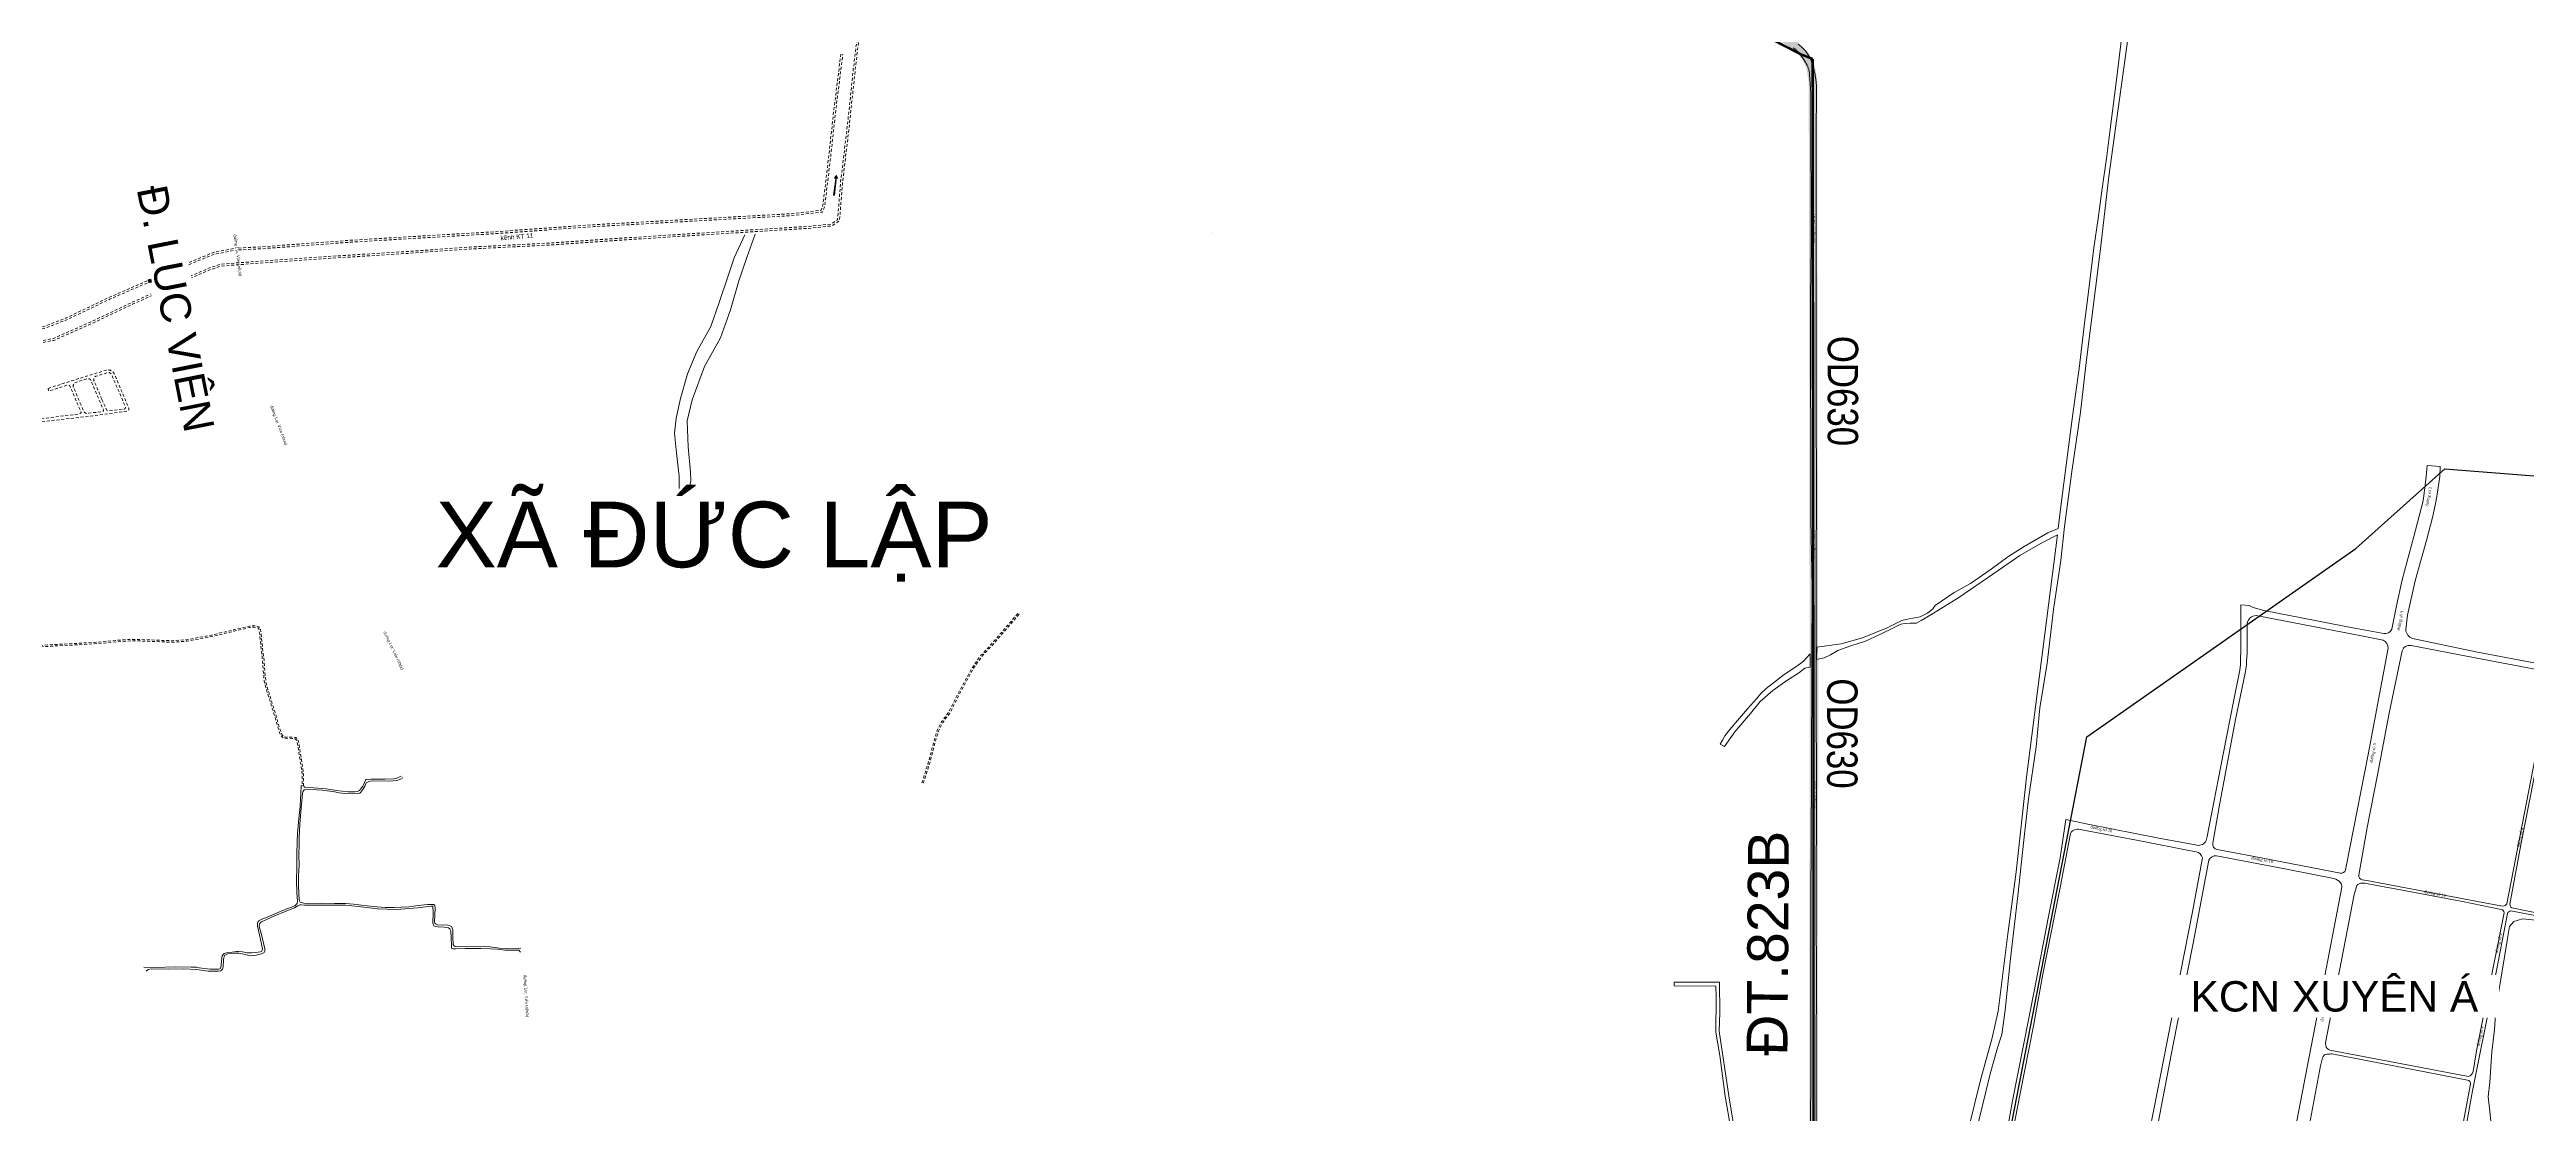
# Model space of a CAD drawing. Header units: metres. Extents: x 556238 to 587446, y 1177111 to 1219372.
# Drawn here: x 579595 to 584692, y 1203734 to 1205923 of the extents above; entities that cross this region are included whole.
import ezdxf
from ezdxf.enums import TextEntityAlignment as Align

# ---------------------------------------------------------------- set-up
doc = ezdxf.new("R2010")
doc.units = ezdxf.units.M
doc.header["$MEASUREMENT"] = 0
for name, pattern in [('ACAD_ISO03W100', [30, 12, -18]), ('DASHED2', [0.375, 0.25, -0.125]), ('Xr_Nen GT$0$MON', [10, 6, -4])]:
    doc.linetypes.add(name, pattern=pattern)
for name, color, linetype, lineweight in [('CNTV-TEXT', 40, 'Continuous', 20), ('Pipe Existing', 1, 'ACAD_ISO03W100', 60), ('Xr_Nen GT$0$DUONG BT-NEN BT', 38, 'Continuous', 0), ('Xr_Nen GT$0$DUONG NHUA', 38, 'Continuous', 0), ('Xr_Nen GT$0$DUONG_DA', 38, 'Xr_Nen GT$0$MON', 0), ('Xr_Nen GT$0$huong nuoc chay', 7, 'Continuous', 0), ('Xr_Nen GT$1$SONG_HO', 250, 'Continuous', 0)]:
    doc.layers.add(name, color=color, linetype=linetype, lineweight=lineweight)
for name, color, linetype in [('Diameter_Text', 2, 'Continuous'), ('DUONG GIAO THONG', 7, 'Continuous'), ('VUNG CONG NGHIEP', 8, 'Continuous')]:
    doc.layers.add(name, color=color, linetype=linetype)
doc.styles.add('ARIAL', font='arial.ttf')
doc.styles.add('UTM', font='')
doc.styles.add('Xr_Nen GT$0$Style-ENGINEERING', font='VNARIAL.TTF')
doc.styles.add('Xr_Nen GT$0$Style-Times New Roman IF', font='times.ttf')
doc.styles.get('UTM').set_extended_font_data('UTM Swiss Condensed')
doc.linetypes.add('Xr_Nen GT$0$TL_P', pattern='A,2,[130,ltypeshp.shx,S=1,R=0,X=0,Y=-1],2', length=4)
doc.linetypes.add('Xr_Nen GT$1$TL_T', pattern='A,2,[130,ltypeshp.shx,S=1,R=0,X=0,Y=1],2', length=4)

# ---------------------------------------------------------------- blocks, each defined once
blk = doc.blocks.new('GT CHINH')
at = {"layer": 'DUONG GIAO THONG', "color": 9, "ltscale": 5, "const_width": 17.5}
blk.add_lwpolyline([(17765.2, 6751.6), (17796.5, 6731.2), (17815.8, 6711.1), (17827, 6688.6), (17832, 6658.3), (17832.5, 6223.3), (17834.1, 5324.4), (17833.1, 4880.7), (17833.4, 4011), (17832.6, 3659.4)], dxfattribs=at)
at = {"layer": 'CNTV-TEXT', "ltscale": 5, "insert": (17739.5, 4885.9), "char_height": 84, "width": 313.751, "attachment_point": 5, "rotation": 89.6134, "style": 'ARIAL', "bg_fill": 3, "box_fill_scale": 1.2, "bg_fill_color": 256, "bg_fill_transparency": 0}
blk.add_mtext('ĐT.823B', dxfattribs=at)

msp = doc.modelspace()

# ---------------------------------------------------------------- linework, layer by layer
at = {"layer": 'Xr_Nen GT$0$DUONG BT-NEN BT', "flags": 128}
for points in [[(580318.43897, 1204427.66031), (580309.28104, 1204423.6665), (580302.85531, 1204422.60484), (580285.8044, 1204421.64431), (580269.36073, 1204421.64431), (580255.75033, 1204421.59375), (580246.5924, 1204421.23985), (580244.92273, 1204419.82434), (580240.75821, 1204410.40383), (580239.49338, 1204407.31999), (580235.09152, 1204401.35456), (580233.00607, 1204398.76119), (580228.45242, 1204396.48623), (580223.44341, 1204395.82899), (580209.02353, 1204396.08176), (580185.72084, 1204398.51037), (580163.81271, 1204401.79642), (580138.94951, 1204403.66794), (580121.8986, 1204405.03289), (580119.6724, 1204405.08345), (580118.91346, 1204406.09455), (580118.10389, 1204408.0156), (580112.67054, 1204408.54724), (580112.26352, 1204390.92663), (580111.60545, 1204382.10331), (580110.44177, 1204365.5214), (580108.01154, 1204340.97254), (580105.31694, 1204310.37136), (580104.66668, 1204292.99251), (580103.77222, 1204267.85356), (580103.69076, 1204239.47403), (580103.3653, 1204213.2074), (580103.76728, 1204188.30918), (580105.06571, 1204170.65309), (580104.17163, 1204166.34899), (580101.65214, 1204163.58787), (580099.37636, 1204161.39519), (580076.45643, 1204152.05609), (580063.04587, 1204147.10229), (580043.026, 1204137.81684), (580031.80984, 1204134.1624), (580025.79532, 1204130.26433), (580023.68218, 1204127.74683), (580022.54429, 1204124.9045), (580022.62556, 1204119.13864), (580027.00877, 1204101.38425), (580033.26492, 1204072.92019), (580031.96449, 1204068.37248), (580028.95727, 1204066.91071), (580019.61045, 1204064.96165), (580010.91388, 1204064.47441), (580001.64842, 1204064.88044), (579991.81397, 1204066.42342), (579983.84885, 1204067.31674), (579979.45993, 1204067.23553), (579970.6821, 1204066.26101), (579961.49782, 1204065.53015), (579954.50804, 1204063.25626), (579950.11912, 1204058.30247), (579948.47438, 1204047.95105), (579947.98666, 1204039.34286), (579946.93014, 1204032.52121), (579943.59775, 1204031.05944), (579925.148, 1204030.97823), (579903.07895, 1204033.97676), (579897.71468, 1204034.95129), (579886.25472, 1204035.35732), (579853.90669, 1204035.7634), (579810.70766, 1204034.62646), (579789.16943, 1204035.19491)], [(580564.49095, 1204074.12434), (580555.13689, 1204073.08584), (580520.9184, 1204074.52376), (580501.65062, 1204076.68061), (580469.94467, 1204077.48577), (580433.56764, 1204077.00651), (580429.80995, 1204077.48577), (580427.33157, 1204078.84382), (580425.57263, 1204081.95928), (580424.99812, 1204097.25779), (580424.5184, 1204112.03632), (580423.71891, 1204115.47132), (580421.72016, 1204118.58679), (580419.56153, 1204120.1046), (580414.52473, 1204121.22299), (580393.23393, 1204122.43536), (580390.4357, 1204123.3141), (580388.99662, 1204124.19283), (580387.55753, 1204125.87037), (580387.15774, 1204128.18703), (580388.67515, 1204156.59593), (580387.71579, 1204161.78835), (580385.55716, 1204163.78548), (580382.35914, 1204164.26479), (580373.64469, 1204163.78548), (580353.17754, 1204161.62858), (580334.11103, 1204159.15645), (580304.28983, 1204157.63864), (580285.74149, 1204157.95818), (580269.11197, 1204159.23634), (580242.36517, 1204162.28102), (580220.05925, 1204164.83729), (580203.66954, 1204166.35511), (580181.40397, 1204166.11834), (580154.62091, 1204166.51777), (580128.55729, 1204166.19823), (580118.0839, 1204166.83731), (580110.88848, 1204169.07409), (580109.52933, 1204171.55047), (580108.61946, 1204175.08558), (580107.91114, 1204185.09538), (580107.45578, 1204203.90168), (580107.40582, 1204223.14661), (580108.31607, 1204245.26481), (580107.70958, 1204265.16508), (580108.31578, 1204288.547), (580108.31569, 1204300.90978), (580110.08642, 1204330.15835), (580113.02055, 1204361.84679), (580115.50113, 1204392.27161), (580116.16024, 1204395.85243), (580119.196, 1204400.0485), (580122.6366, 1204401.2618), (580145.25305, 1204399.99793), (580156.67171, 1204398.92879), (580180.95783, 1204395.49109), (580190.77354, 1204393.97445), (580203.57438, 1204392.55894), (580218.47456, 1204391.48637), (580229.50447, 1204392.19417), (580233.40043, 1204393.25578), (580235.77842, 1204395.32853), (580239.62375, 1204400.43456), (580243.72203, 1204407.71442), (580246.71593, 1204413.95964), (580249.34695, 1204415.93131), (580252.1803, 1204417.2457), (580254.71017, 1204417.75124), (580261.23707, 1204418.15571), (580292.93559, 1204417.90362), (580302.34646, 1204418.30804), (580309.83462, 1204419.42026), (580317.32287, 1204422.04907), (580322.00309, 1204424.23294)], [(579793.68853, 1204026.77904), (579797.81223, 1204030.18717), (579804.27774, 1204031.40796), (579839.30342, 1204031.15362), (579870.09826, 1204031.86274), (579897.793, 1204030.43847), (579907.05856, 1204029.11592), (579921.23463, 1204027.22697), (579932.23114, 1204026.76915), (579942.92208, 1204027.02349), (579947.65663, 1204027.88822), (579949.23485, 1204029.51598), (579950.71723, 1204031.20619), (579952.04079, 1204036.14031), (579953.1625, 1204049.74709), (579953.82428, 1204054.73212), (579954.79163, 1204057.63157), (579955.91163, 1204059.51371), (579958.25345, 1204060.93798), (579962.02075, 1204062.20968), (579973.90001, 1204063.69827), (579984.48912, 1204063.64742), (579997.87827, 1204061.20579), (580005.13423, 1204059.26941), (580010.12335, 1204058.6081), (580013.89065, 1204059.11678), (580020.35616, 1204059.98152), (580031.40349, 1204062.77925), (580036.49444, 1204065.52608), (580037.66535, 1204067.81514), (580037.93267, 1204072.93032), (580031.3147, 1204102.14987), (580026.52447, 1204119.0729), (580026.72813, 1204121.87064), (580027.64447, 1204124.61746), (580028.76447, 1204126.90652), (580031.25903, 1204128.63604), (580056.56741, 1204140.14329), (580083.46638, 1204150.6933), (580098.7594, 1204157.1703), (580106.09044, 1204161.13801), (580110.01039, 1204163.07096), (580112.45404, 1204163.57964), (580119.73416, 1204162.9692), (580134.44696, 1204162.51143), (580181.66148, 1204162.46507), (580203.78441, 1204162.61926), (580230.05367, 1204159.97415), (580270.44657, 1204154.83386), (580309.05893, 1204154.01714), (580352.3123, 1204157.06858), (580380.0748, 1204160.68225), (580383.89301, 1204160.27528), (580384.45306, 1204147.45664), (580383.63949, 1204125.81006), (580385.77766, 1204119.90944), (580389.23957, 1204118.79036), (580394.33043, 1204118.17992), (580407.94321, 1204117.39801), (580415.93594, 1204116.27893), (580418.73598, 1204114.09159), (580420.61958, 1204110.12392), (580421.02698, 1204095.79103), (580421.84159, 1204080.53075), (580421.99433, 1204074.57927), (580422.8611, 1204073.53538), (580425.66114, 1204072.61979), (580430.70117, 1204072.51803), (580450.19944, 1204073.3319), (580482.70735, 1204073.62609), (580502.25663, 1204073.01569), (580516.74693, 1204071.88795), (580531.51065, 1204070.41277), (580548.51436, 1204070.41277), (580560.70205, 1204069.80238), (580564.16396, 1204066.03814)]]:
    msp.add_lwpolyline(points, dxfattribs=at)
at = {"layer": 'Xr_Nen GT$0$DUONG NHUA', "flags": 128}
for points in [[(583183.40385, 1205925.87671, -0.0834879721), (583196.41684, 1205913.5346, -0.0210041961), (583208.07357, 1205896.6146, -0.123258068), (583216.34342, 1205871.31928), (583219.03947, 1205833.24875), (583219.03813, 1205725.5138), (583219.54514, 1205617.9458), (583219.5494, 1205520.16399), (583218.36711, 1205411.92913), (583218.70598, 1205328.67546), (583218.53873, 1205232.27333), (583219.20695, 1205138.70001), (583218.87457, 1205055.80253), (583219.21232, 1204955.14698), (583221.487, 1204816.53487), (583221.20959, 1204670.30065), (583220.1575, 1204427.35626), (583219.07698, 1204170.07746), (583219.39715, 1203829.46004), (583218.15385, 1203695.61231, -0.3434845757)], [(583192.71113, 1205933.52861, -0.0454797033), (583205.8121, 1205922.16076, -0.0843597122), (583217.5416, 1205904.90093, -0.0331170606), (583223.28769, 1205889.7438, -0.0424252261), (583229.38182, 1205861.34035, -0.0393472074), (583230.65064, 1205834.87072), (583230.30114, 1205749.83559), (583230.10042, 1205657.354), (583229.74185, 1205564.28517), (583229.79872, 1205431.55758), (583230.31536, 1205180.28486), (583230.50892, 1205025.33951), (583229.89253, 1204843.27821), (583229.80443, 1204660.86552), (583230.28592, 1204599.40082), (583230.85014, 1204394.57032), (583230.03717, 1204175.95177), (583230.39607, 1203982.36995), (583230.15247, 1203893.29445), (583230.03101, 1203816.22235), (583229.90764, 1203740.24491), (583230.15012, 1203669.75881)], [(583625.7205, 1203713.96756), (583634.28835, 1203759.87919), (583679.11919, 1203989.20027), (583707.43384, 1204135.78767), (583732.26689, 1204259.83559), (583743.48859, 1204338.68057), (583789.28151, 1204328.93392), (583935.06277, 1204300.45077), (584014.16771, 1204285.92519, 0.3418383603), (584032.45313, 1204295.37909), (584033.41611, 1204298.69622), (584034.58553, 1204303.8481), (584043.55527, 1204349.58253), (584057.70588, 1204423.68156), (584074.32293, 1204508.13151), (584089.73128, 1204585.1288), (584101.51026, 1204645.81833), (584102.98596, 1204657.78754), (584104.11519, 1204698.24022), (584103.67982, 1204761.20236), (584103.50675, 1204780.25128), (584121.21485, 1204779.12378), (584129.54806, 1204774.96058), (584150.9434, 1204768.59665), (584338.06316, 1204732.14787), (584397.99582, 1204721.35016, 0.3786698616), (584414.25599, 1204730.51938), (584424.38026, 1204778.12392), (584435.56278, 1204831.67646), (584459.57414, 1204920.80169), (584478.38146, 1204991.36371), (584480.25693, 1205004.64651), (584485.18949, 1205044.46252), (584487.21933, 1205067.07752), (584514.3105, 1205065.13773), (584513.09317, 1205044.12054), (584509.10994, 1205016.84975), (584505.73828, 1204994.90489), (584498.49432, 1204960.333), (584486.55111, 1204915.48543), (584478.25742, 1204885.96126), (584472.61735, 1204866.98485), (584462.68854, 1204829.59021), (584446.61074, 1204759.1534), (584443.1718, 1204729.69667, 0.2963031959), (584457.30517, 1204710.9324), (584590.56143, 1204683.27255), (584721.63715, 1204658.27977, 0.3539626801)], [(585087.41438, 1204573.67765), (585087.41438, 1204573.67765), (584911.12406, 1204608.80696), (584801.60533, 1204630.22635), (584759.93375, 1204637.43781, 0.3795515238), (584750.87776, 1204630.46935), (584732.44793, 1204551.65099), (584680.08103, 1204286.74282), (584657.52152, 1204164.53915, 0.194936351), (584661.13857, 1204156.96587), (584842.92345, 1204120.44274), (584968.42863, 1204098.11568, 0.3840168544), (584976.72478, 1204103.28522), (585019.01551, 1204278.39377), (585069.08508, 1204457.6597), (585099.65146, 1204566.58176, 0.5654642319), (585097.29046, 1204571.77133), (585087.41438, 1204573.67765)], [(584624.64436, 1203459.66099), (584530.10853, 1203478.96841, -0.3934800223), (584526.86993, 1203485.35736), (584580.84191, 1203780.93804), (584621.70518, 1203985.76797), (584652.42848, 1204145.71721, -0.2870706999), (584659.23049, 1204150.83861), (584970.6556, 1204090.57151, 0.399583672), (584983.11392, 1204098.50225), (585027.69925, 1204271.05712), (585100.96129, 1204541.50108), (585108.59906, 1204569.13703, 0.3819065436), (585094.16191, 1204586.89866), (585084.36905, 1204588.69955)], [(584277.87622, 1203879.51773), (584285.45264, 1203918.73179), (584319.2685, 1204092.15332), (584337.35131, 1204184.56496), (584341.67257, 1204200.09821, -0.2881500496), (584349.91651, 1204207.60094), (584358.76192, 1204207.75894), (584386.7999, 1204202.46602), (584429.13314, 1204194.86774), (584493.78633, 1204182.66549), (584559.844, 1204170.05389), (584639.40822, 1204153.77876, -0.4032791608), (584645.61649, 1204146.81717), (584608.75267, 1203962.32944), (584589.03617, 1203863.31216), (584581.72397, 1203820.83727, -0.2731645178), (584572.49202, 1203809.96087), (584287.11099, 1203864.68506, -0.3260420405), (584278.73927, 1203873.65368), (584277.87622, 1203879.51773)], [(583061.35553, 1203704.29567), (583050.01505, 1203770.20859), (583030.51398, 1203903.66725), (583031.84146, 1203941.09438), (583030.92192, 1204004.48562), (582938.03692, 1204003.94581), (582938.1323, 1203996.5986), (583023.25234, 1203995.88902), (583024.57064, 1203973.13237), (583023.66207, 1203901.24144), (583031.78213, 1203853.72046), (583042.73639, 1203770.0806), (583054.63717, 1203702.29446, -0.4844615178)], [(584500.336, 1203484.93674), (584497.99995, 1203485.37821), (584243.89946, 1203534.67171), (584219.98062, 1203539.58482, -0.311763979), (584215.20374, 1203552.36764), (584232.84355, 1203645.97455), (584267.92368, 1203831.99024)], [(584267.92368, 1203831.99024), (584271.85765, 1203848.78605, -0.3289978758), (584280.57188, 1203856.20125, -0.0165646875), (584291.42266, 1203856.59444), (584379.78786, 1203839.55868), (584461.18733, 1203823.98949), (584570.2068, 1203802.97965, -0.4055565869), (584576.29067, 1203794.27197), (584540.27241, 1203601.32588), (584519.66406, 1203486.84658, -0.3020943832), (584508.32229, 1203483.03147), (584452.98949, 1203494.04381)]]:
    msp.add_lwpolyline(points, format="xyb", dxfattribs=at)
for points in [[(584127.62819, 1204263.67145), (584055.14508, 1204277.00924, -0.4182871045), (584046.1606, 1204290.24158), (584058.94825, 1204364.6626), (584092.30925, 1204541.25116), (584113.44171, 1204643.42399, 0.0453630643), (584115.67988, 1204663.09536, -0.0185959181), (584116.60052, 1204678.46857), (584116.97596, 1204741.60762, -0.3706168198), (584135.3627, 1204758.51754), (584352.18686, 1204716.51266), (584396.58156, 1204707.40024, -0.3129527283), (584407.09792, 1204691.02775), (584365.89251, 1204472.54873), (584320.51734, 1204242.20641), (584319.12829, 1204234.50331, -0.3802435241), (584308.80784, 1204228.54991)], [(584615.98019, 1204165.21639), (584363.36735, 1204213.26032), (584353.77031, 1204214.97271, -0.3771714199), (584346.40109, 1204224.21949), (584363.71532, 1204322.41732), (584385.24167, 1204430.82276), (584409.30165, 1204557.7577), (584435.791, 1204685.78105, -0.3925882836), (584454.04487, 1204696.57324), (584600.6909, 1204668.91871), (584730.74065, 1204643.79142, -0.413333287), (584741.2811, 1204628.25282), (584651.09438, 1204165.7178, -0.2453711409), (584642.98838, 1204160.50969)], [(583790.84947, 1203620.99673), (583641.49498, 1203650.04298, -0.4439283625), (583629.47817, 1203669.94856), (583650.06355, 1203775.37662), (583676.98066, 1203914.49388), (583696.28522, 1204020.43311), (583732.46608, 1204202.35197), (583752.37567, 1204306.56845, -0.4706325815), (583773.27967, 1204318.05011), (583903.23419, 1204293.34992), (583993.4928, 1204275.98722), (584012.159, 1204272.23608, -0.293573386), (584024.64009, 1204260.14765), (584004.68006, 1204148.87426), (583980.03104, 1204023.20241), (583956.08643, 1203903.73908), (583939.31776, 1203815.66617), (583909.32108, 1203662.34507), (583899.14214, 1203608.19737, -0.3715702393), (583887.9481, 1203603.05837)], [(584130.89295, 1203556.52548), (583940.39761, 1203593.00271), (583921.14518, 1203596.26626, -0.2077886472), (583913.38584, 1203607.22679), (583963.98918, 1203872.32329), (584006.03053, 1204084.40551), (584038.33445, 1204255.35115, -0.320726692), (584053.77899, 1204264.28125), (584194.18344, 1204237.39459), (584294.97685, 1204217.57548, -0.1937924859), (584308.9806, 1204208.46073, -0.1578804115), (584311.64446, 1204199.78123), (584269.9187, 1203981.4176), (584244.64056, 1203850.73605), (584187.7309, 1203555.18785, -0.3373352105), (584174.56536, 1203548.19031)]]:
    msp.add_lwpolyline(points, format="xyb", close=True, dxfattribs=at)
at = {"layer": 'Xr_Nen GT$0$DUONG_DA', "flags": 128}
for points in [[(577687.65502, 1205448.68224), (577721.87834, 1205446.06552), (577818.83545, 1205435.91757), (577911.50761, 1205426.04666), (578022.39055, 1205413.78453), (578205.80716, 1205392.69804), (578330.31478, 1205378.42405), (578477.85885, 1205363.20528), (578565.16183, 1205350.21002), (578684.08712, 1205331.73018), (578742.11667, 1205323.2411), (578893.94313, 1205305.13128), (579023.68985, 1205285.58212), (579126.71616, 1205271.62775), (579184.1688, 1205263.47457), (579197.54974, 1205263.30532), (579231.46395, 1205270.11503), (579340.24088, 1205286.16284), (579415.82936, 1205296.29223), (579494.51661, 1205307.56247), (579575.35948, 1205319.00697), (579604.07829, 1205324.4246), (579681.71819, 1205358.84901), (579765.54275, 1205398.60869), (579863.29142, 1205442.65597), (579925.83909, 1205469.9234), (579947.71313, 1205477.10469), (579980.08099, 1205479.66239), (580038.57824, 1205484.15849), (580176.53956, 1205493.48262), (580331.91591, 1205503.286), (580460.09692, 1205512.29286), (580623.3526, 1205520.50608), (580768.48672, 1205530.4919), (580889.43501, 1205538.22062), (581025.69205, 1205546.75273), (581155.92585, 1205554.79885), (581204.89169, 1205559.90542), (581219.70742, 1205570.13045), (581221.06309, 1205578.25825), (581226.31044, 1205645.89304), (581240.72589, 1205767.20218), (581252.77846, 1205881.48168), (581265.88146, 1205990.5269), (581281.60742, 1206128.07816), (581294.99415, 1206228.56578), (581304.95964, 1206349.41281), (581322.78241, 1206504.3356), (581336.1489, 1206650.61929), (581352.39531, 1206791.12172), (581358.85547, 1206860.95491)], [(577687.95997, 1205452.6706), (577722.23908, 1205450.04962), (577819.25547, 1205439.89546), (577911.93927, 1205430.02331), (578022.83881, 1205417.75935), (578206.26401, 1205396.67187), (578330.74779, 1205382.40061), (578478.35877, 1205367.17493), (578565.76339, 1205354.16455), (578684.68373, 1205335.68547), (578742.64314, 1205327.20665), (578894.47811, 1205309.09582), (579024.2563, 1205289.54192), (579127.26561, 1205275.58985), (579184.47636, 1205267.471), (579197.17719, 1205267.31035), (579230.77787, 1205274.05711), (579339.68332, 1205290.12387), (579415.28015, 1205300.25438), (579493.95271, 1205311.52252), (579574.70805, 1205322.95464), (579602.881, 1205328.26929), (579680.05015, 1205362.48497), (579763.86381, 1205402.23949), (579861.67045, 1205446.31289), (579924.41285, 1205473.66522), (579946.92053, 1205481.05453), (579979.77017, 1205483.6503), (580038.29011, 1205488.14814), (580176.27876, 1205497.47412), (580331.64978, 1205507.27716), (580459.85622, 1205516.28581), (580623.11481, 1205524.49917), (580768.2219, 1205534.48313), (580889.18248, 1205542.21264), (581025.44207, 1205550.74491), (581155.59493, 1205558.78603), (581203.46056, 1205563.77786), (581216.04072, 1205572.46001), (581217.08867, 1205578.74293), (581222.32875, 1205646.28391), (581236.75072, 1205767.64797), (581248.80357, 1205881.93007), (581261.90865, 1205990.99268), (581277.63753, 1206128.56948), (581291.01593, 1206228.99453), (581300.97847, 1206349.80586), (581318.80326, 1206504.74623), (581332.16986, 1206651.03107), (581348.41653, 1206791.53571), (581355.01566, 1206862.89849)], [(579983.49468, 1205514.36759), (580032.5668, 1205516.92579), (580210.45073, 1205530.06433), (580320.66601, 1205536.70962), (580507.65319, 1205547.59688), (580715.36603, 1205562.30046), (580940.00611, 1205574.92619), (581119.81649, 1205584.81366), (581182.65872, 1205592.03613), (581186.28074, 1205602.49687), (581197.52241, 1205695.93059), (581207.5998, 1205788.5282), (581223.14424, 1205913.29016)], [(579983.70293, 1205510.37301), (580032.81827, 1205512.93347), (580210.71843, 1205526.07321), (580320.90264, 1205532.71662), (580507.91068, 1205543.6051), (580715.6195, 1205558.30839), (580940.22815, 1205570.93235), (581120.15496, 1205580.82623), (581185.61525, 1205588.34959), (581190.20087, 1205601.59332), (581201.49648, 1205695.47528), (581211.57295, 1205788.06451), (581227.11355, 1205912.79561)], [(578618.24267, 1205373.15366), (578677.11667, 1205361.8509), (578778.3766, 1205347.47046), (578916.59686, 1205327.70425), (579060.62185, 1205309.94202), (579123.12748, 1205299.91851), (579189.6701, 1205297.34145), (579251.38895, 1205304.0051), (579340.02549, 1205315.8136), (579440.48094, 1205327.8789), (579536.21262, 1205342.03552), (579583.69802, 1205348.7399), (579630.73776, 1205366.81729), (579718.63112, 1205408.93032), (579827.38545, 1205456.25973), (579890.04446, 1205483.71464), (579933.33491, 1205501.41418), (579974.24221, 1205509.33347)], [(578618.99682, 1205377.08192), (578677.77534, 1205365.7975), (578778.93902, 1205351.43073), (578917.12484, 1205331.66944), (579061.18351, 1205313.90306), (579123.52298, 1205303.90619), (579189.53207, 1205301.3498), (579250.91008, 1205307.97664), (579339.52286, 1205319.78198), (579439.94977, 1205331.84385), (579535.64044, 1205345.99441), (579582.68805, 1205352.63697), (579629.15359, 1205370.4937), (579716.96829, 1205412.56904), (579825.7847, 1205459.92547), (579888.48467, 1205487.39833), (579932.1868, 1205505.26618), (579973.48196, 1205513.26056)], [(581389.91277, 1204414.18819), (581404.73544, 1204460.89014), (581413.51398, 1204495.8404), (581421.39508, 1204521.902), (581430.27909, 1204539.84413), (581444.85865, 1204559.30782), (581468.88341, 1204606.60303), (581493.75554, 1204651.85775), (581511.42423, 1204676.67935), (581534.04307, 1204700.77393), (581589.64598, 1204765.34916)], [(581392.7722, 1204413.28064), (581407.62267, 1204460.07018), (581416.40621, 1204495.04035), (581424.19436, 1204520.7946), (581432.84533, 1204538.26606), (581447.4156, 1204557.71735), (581471.53601, 1204605.20084), (581496.30067, 1204650.26003), (581513.75049, 1204674.77415), (581536.27441, 1204698.76762), (581591.91935, 1204763.39167)], [(579516.0626, 1204690.27641), (579525.77019, 1204693.29971), (579583.51149, 1204697.58266), (579686.81181, 1204703.12893), (579735.02937, 1204707.53974), (579761.88285, 1204709.42927), (579780.03739, 1204709.17733), (579816.72457, 1204707.66569), (579847.2852, 1204706.53217), (579877.41664, 1204708.67365), (579928.47612, 1204718.24731), (579974.44531, 1204729.2381), (580005.8374, 1204736.5443), (580015.419, 1204737.42607), (580021.21836, 1204736.67029), (580025.63087, 1204735.15865), (580028.53055, 1204732.89118), (580030.29558, 1204719.4125), (580036.34903, 1204664.30528), (580039.00128, 1204630.85149), (580040.38812, 1204620.01812), (580044.29635, 1204606.53944), (580061.95175, 1204549.52003), (580067.00397, 1204531.06435), (580073.4337, 1204513.05073), (580078.47659, 1204508.38984), (580085.78879, 1204507.76001), (580093.10099, 1204508.38984), (580098.01788, 1204508.2639), (580101.92612, 1204507.25613), (580105.20398, 1204504.23289), (580106.71692, 1204501.58753), (580108.22975, 1204494.40728), (580113.53711, 1204461.09036), (580117.44535, 1204433.62907), (580117.70705, 1204408.9661)], [(579516.95464, 1204687.41211), (579526.33447, 1204690.33332), (579583.70289, 1204694.58861), (579687.02895, 1204700.13627), (579735.27133, 1204704.54935), (579761.96747, 1204706.42781), (579779.95481, 1204706.17819), (579816.60721, 1204704.66798), (579847.33609, 1204703.52822), (579877.80067, 1204705.69337), (579929.10173, 1204715.31234), (579975.13414, 1204726.31824), (580006.31713, 1204733.57577), (580015.36192, 1204734.40814), (580020.5315, 1204733.73444), (580024.18077, 1204732.48426), (580025.71537, 1204731.28425), (580027.31692, 1204719.05391), (580033.362, 1204664.02288), (580036.01638, 1204630.54229), (580037.44196, 1204619.40626), (580041.42258, 1204605.67797), (580059.07131, 1204548.68007), (580064.1404, 1204530.16276), (580070.85611, 1204511.34796), (580077.19514, 1204505.48911), (580085.78879, 1204504.74891), (580093.19158, 1204505.38654), (580097.59958, 1204505.27363), (580100.44664, 1204504.53949), (580102.82968, 1204502.34157), (580103.8786, 1204500.50754), (580105.27884, 1204493.86172), (580110.57055, 1204460.643), (580114.4476, 1204433.40083), (580114.70722, 1204408.93427)]]:
    msp.add_lwpolyline(points, dxfattribs=at)
for points in [[(579592.03147, 1205225.63139), (579642.27217, 1205241.90221), (579711.21012, 1205262.89718, -0.1764217528), (579721.39018, 1205262.35075, -0.1417080405), (579726.43824, 1205258.23157, -0.0748640662), (579730.35433, 1205250.23498), (579756.62105, 1205188.69715), (579757.93331, 1205185.14457, -0.4345273354), (579754.83605, 1205178.98612), (579666.39011, 1205167.04352), (579539.65593, 1205152.51863, 0.2347415609), (579529.43108, 1205145.88889), (579537.59711, 1205062.68634), (579470.9711, 1205047.93773), (579439.65217, 1205040.1304, 0.2124525515), (579436.49299, 1205036.00186), (579433.80279, 1205028.42035, 0.2987700457), (579435.2513, 1205022.49294), (579437.97726, 1205020.27361), (579453.27257, 1205015.13619), (579481.05462, 1205004.99089), (579479.19678, 1204999.8966), (579434.7366, 1205015.82688, 0.2139595429), (579428.10151, 1205015.31157), (579415.50055, 1204986.24961, 0.6557927829), (579419.5096, 1204981.96126), (579485.39527, 1204958.80776), (579485.81079, 1204952.99439), (579421.04901, 1204976.31714, 0.3050388143), (579411.42148, 1204973.89495), (579401.57095, 1204948.06218, 0.686804219), (579408.10855, 1204942.19427), (579486.89798, 1204913.61923), (579487.78436, 1204907.86205), (579407.40434, 1204936.4448, 0.2197065045), (579399.34388, 1204935.71016), (579394.0969, 1204927.93795), (579391.44866, 1204920.69585), (579391.23958, 1204914.08047), (579391.51829, 1204905.65458, 0.4358592915), (579396.88459, 1204900.98898), (579488.51154, 1204868.54785), (579488.23264, 1204862.90735), (579400.27317, 1204894.5001), (579391.39766, 1204897.55875, 0.2864767456), (579384.76238, 1204896.03214), (579375.78242, 1204869.68549, 0.4552514389), (579379.83288, 1204862.70759), (579484.63139, 1204825.04438), (579483.51391, 1204820.43896), (579474.64479, 1204821.62525), (579450.4815, 1204831.46407), (579417.0998, 1204843.04731, 0.4106973139), (579410.81456, 1204840.04682), (579392.76205, 1204787.58833), (579386.39401, 1204789.15111), (579405.05513, 1204841.43393, 0.3847176768), (579402.15039, 1204848.46659), (579376.36168, 1204858.21244, 0.3691094752), (579368.33999, 1204855.32177), (579350.4768, 1204803.38093), (579344.22299, 1204804.99575), (579375.75495, 1204894.76414), (579426.24311, 1205026.68152, 0.1382728853), (579427.37641, 1205039.13898), (579417.88739, 1205092.87076), (579398.46314, 1205169.12985, -0.445244408), (579404.64074, 1205178.38878), (579518.77489, 1205200.91866), (579519.68329, 1205191.65973), (579414.29894, 1205170.60018, 0.4441301617), (579409.21154, 1205162.06743), (579415.00842, 1205135.98912, 0.4912630447), (579422.51992, 1205132.46388), (579532.55394, 1205157.62281), (579655.88749, 1205173.11806, 0.2805329633), (579659.97464, 1205176.36937), (579637.22862, 1205229.82042, 0.4272383485), (579630.78624, 1205232.2522), (579593.20579, 1205219.95018)], [(579702.39689, 1205203.66168), (579686.3364, 1205241.15511, -0.4066721527), (579689.96399, 1205250.56978), (579713.53768, 1205257.83378, -0.3110766204), (579721.98637, 1205255.2807), (579750.90754, 1205188.55758, -0.4267394112), (579749.0115, 1205183.138), (579717.42008, 1205179.67521, -0.2698966361), (579712.41248, 1205181.59969)], [(579659.69668, 1205191.33987), (579643.85637, 1205228.95822, -0.3282656466), (579647.15086, 1205237.39687), (579672.10776, 1205245.29249, -0.2645959371), (579679.05525, 1205243.80493), (579706.08715, 1205180.9124, -0.3949428614), (579703.36909, 1205177.65346), (579670.60429, 1205174.31613, -0.2788765141), (579665.6763, 1205178.00911)]]:
    msp.add_lwpolyline(points, format="xyb", close=True, dxfattribs=at)
at = {"layer": 'Xr_Nen GT$0$huong nuoc chay', "color": 4}
msp.add_lwpolyline([(581213.33622, 1205661.29246), (581207.83306, 1205623.14743), (581209.81595, 1205622.89258), (581214.12877, 1205661.19052), (581215.63248, 1205657.59068), (581216.32503, 1205657.87889), (581214.0113, 1205663.41327), (581210.37538, 1205658.64344), (581210.97211, 1205658.18908)], close=True, dxfattribs=at)
at = {"layer": 'Xr_Nen GT$1$SONG_HO'}
msp.add_line((581986.76054, 1205546.7776), (581986.76053, 1205546.7726), dxfattribs=at)
msp.add_line((581986.76054, 1205546.7776), (581986.76053, 1205546.7726), dxfattribs=at)
at = {"layer": 'Xr_Nen GT$1$SONG_HO', "linetype": 'Xr_Nen GT$1$TL_T', "flags": 128}
for points in [[(583232.69216, 1205995.38455), (583233.62041, 1206169.10615), (583231.65733, 1206331.6062), (583230.06423, 1206456.15294), (583232.23716, 1206582.84537), (583233.55417, 1206741.63929), (583233.45126, 1206783.41986), (583232.44932, 1206802.44129), (583232.19878, 1206812.7028), (583235.70556, 1206825.71743), (583321.1217, 1206781.9182), (583374.56058, 1206755.76966), (583527.10722, 1206676.93101), (583739.40886, 1206569.4269), (583887.53443, 1206493.21283), (583917.34236, 1206477.69538), (583920.92565, 1206471.11099), (583905.85571, 1206351.20885), (583880.50078, 1206124.07351), (583870.4007, 1206046.61507), (583846.44498, 1205849.34784), (583835.31718, 1205758.77752), (583827.20479, 1205698.49894), (583818.46251, 1205636.6288), (583810.26035, 1205575.07088), (583801.70439, 1205514.98187), (583790.55081, 1205424.12892), (583782.00821, 1205359.85404), (583771.28145, 1205266.49795), (583763.3627, 1205212.83875), (583756.27313, 1205157.72402), (583735.01608, 1204993.51467), (583727.93569, 1204937.66886), (583706.67304, 1204928.21226), (583657.84059, 1204900.45939), (583624.36988, 1204879.34101), (583590.26948, 1204853.90792), (583547.48627, 1204824.2861), (583513.71201, 1204806.07713), (583474.64484, 1204779.34484), (583469.93233, 1204772.20614), (583459.09924, 1204763.02069), (583443.74596, 1204755.73011), (583421.70416, 1204751.78102), (583406.35088, 1204748.43945), (583376.05065, 1204732.90259), (583325.2785, 1204712.54959), (583281.30234, 1204699.89433), (583231.44217, 1204693.05932), (583230.37814, 1204667.99782), (583246.59465, 1204671.45471), (583259.34541, 1204677.82494), (583274.27337, 1204686.21495), (583301.37171, 1204696.04509), (583331.69397, 1204705.52274), (583360.69549, 1204719.60763), (583390.42137, 1204733.47167), (583403.90985, 1204740.33176), (583413.38814, 1204742.03154), (583423.29175, 1204742.69934), (583436.19739, 1204742.46619), (583446.22201, 1204748.16786), (583465.96279, 1204759.57105), (583486.01183, 1204772.3612), (583523.83053, 1204795.65698), (583595.59494, 1204844.9091), (583649.12636, 1204882.2335), (583695.39959, 1204908.61286), (583726.2639, 1204924.48286)], [(583726.2639, 1204924.48286), (583663.05577, 1204425.93624), (583641.81735, 1204231.12768), (583623.79684, 1204098.30142), (583604.4283, 1203944.27824), (583592.15347, 1203889.81363), (583568.74558, 1203805.45719), (583541.80513, 1203697.29502), (583524.30063, 1203631.03419), (583521.09158, 1203617.96837), (583515.70553, 1203619.8183), (583475.30013, 1203494.78555), (583430.00757, 1203354.92837), (583384.47751, 1203218.30663), (583339.48098, 1203058.00106), (583330.52567, 1203044.95398), (583302.51196, 1202954.03457), (583289.20189, 1202904.77928), (583284.33939, 1202875.61129), (583293.95299, 1202873.71129), (583306.63036, 1202873.92238), (583306.31344, 1202893.87268), (583300.60859, 1202913.40078), (583333.74244, 1203021.33154), (583338.64427, 1203029.90078), (583346.11117, 1203030.74863), (583354.42663, 1203030.07033), (583384.29459, 1203121.97407), (583411.97914, 1203217.40357), (583435.92263, 1203292.96473), (583450.02575, 1203312.74282), (583466.14759, 1203379.89018), (583484.14873, 1203432.24512), (583493.90893, 1203456.8404), (583481.49503, 1203464.31655), (583513.811, 1203581.48684), (583529.98422, 1203620.70052), (583539.84737, 1203633.78386), (583547.15957, 1203655.87259), (583556.86257, 1203676.16456), (583564.68496, 1203719.49243), (583578.80915, 1203778.56215), (583588.33204, 1203815.77319), (583603.47322, 1203869.37537), (583612.16713, 1203896.33317), (583618.96914, 1203946.7974), (583630.19631, 1204053.16697), (583644.65943, 1204181.94898), (583657.59914, 1204296.10397), (583666.95981, 1204381.19822), (583682.4499, 1204488.38279), (583690.44976, 1204568.51175), (583705.25163, 1204660.56147), (583718.52952, 1204770.48106), (583733.16597, 1204871.90542), (583741.16432, 1204941.82488), (583756.04655, 1205054.80454), (583773.74676, 1205176.77638), (583785.53417, 1205279.1094), (583814.05938, 1205506.90559), (583832.05958, 1205661.24001), (583882.1388, 1206023.9898), (583922.10609, 1206358.95961), (583935.19812, 1206467.87069), (583974.04106, 1206449.51684), (584202.13302, 1206332.01866), (584324.35833, 1206268.10765), (584443.34935, 1206206.95564), (584598.32527, 1206127.08434), (584601.00744, 1206113.6845), (584669.86978, 1206073.59713), (584880.64288, 1205966.29861), (584983.61285, 1205913.55261), (585205.80267, 1205797.49265), (585236.52577, 1205778.73288), (585249.20515, 1205769.96205), (585292.15537, 1205709.62498), (585351.41937, 1205615.96562), (585370.6756, 1205541.78088), (585370.23374, 1205514.88551), (585337.6186, 1205386.87574), (585299.6418, 1205248.18385), (585273.10534, 1205181.67734), (585252.88949, 1205103.70089), (585218.56635, 1204987.84275), (585194.20437, 1204886.77135), (585091.09939, 1204485.33316), (585050.85172, 1204322.14961), (585033.88035, 1204241.1557), (585002.6106, 1204118.70957), (584967.69111, 1203969.10817), (584927.20018, 1203814.43491), (584896.40912, 1203703.12567), (584861.25275, 1203567.60965), (584835.06803, 1203465.05982), (584802.57928, 1203347.9566), (584788.76631, 1203298.07693), (584769.36812, 1203252.43729), (584753.13169, 1203217.32779), (584713.60598, 1203083.16916), (584695.18857, 1203022.63558), (584683.30716, 1202976.76775), (584670.93407, 1202914.14383), (584617.3669, 1202628.63859), (584621.0163, 1202609.48503), (584615.16767, 1202581.95906), (584602.49568, 1202553.01828), (584591.18184, 1202521.87772), (584554.07533, 1202393.91778), (584504.66189, 1202212.94699), (584471.66355, 1202082.41559)]]:
    msp.add_lwpolyline(points, dxfattribs=at)
at = {"layer": 'Xr_Nen GT$1$SONG_HO'}
msp.add_lwpolyline([(581046.87364, 1205542.8908), (581029.67433, 1205494.6442), (581013.31073, 1205446.76444), (580996.06168, 1205386.9058), (580975.68408, 1205329.33734), (580942.47787, 1205270.65992), (580917.51258, 1205202.26345), (580907.14481, 1205158.93271), (580908.72262, 1205105.3029), (580913.84198, 1205053.04999), (580914.6124, 1205035.52636), (580912.14379, 1205024.93906), (580910.8757, 1205006.19878), (580914.0875, 1204987.85531), (580918.88048, 1204950.3556), (580920.48284, 1204939.75722), (580923.29884, 1204925.89664), (580924.4913, 1204914.48547), (580924.46406, 1204903.48323), (580926.47534, 1204893.29174), (580932.9645, 1204883.49706), (580939.03869, 1204870.03531), (580947.55024, 1204854.93893), (580951.58389, 1204839.44473), (580955.60119, 1204832.28953), (580947.49678, 1204833.34334), (580943.44295, 1204840.27968), (580940.21198, 1204850.88209), (580931.29658, 1204867.61007), (580924.40456, 1204879.44225), (580914.26845, 1204896.17325), (580913.88678, 1204906.76761), (580912.69331, 1204917.77188), (580909.87732, 1204931.63347), (580903.4053, 1204948.3554), (580898.94962, 1204957.73715), (580898.96879, 1204965.47921), (580899.40998, 1204979.33173), (580895.77212, 1204989.93515), (580891.32752, 1205003.39187), (580890.8183, 1205019.00232), (580890.31241, 1205045.24616), (580885.01498, 1205092.60971), (580881.12667, 1205133.69431), (580884.62308, 1205164.49213), (580893.55815, 1205204.97411), (580907.36443, 1205255.71253), (580927.14251, 1205301.30241), (580955.77091, 1205353.14484), (580972.70819, 1205402.16491), (580991.08565, 1205457.45588), (581003.71733, 1205494.50653), (581025.53099, 1205541.73495)], dxfattribs=at)
msp.add_lwpolyline([(581046.87364, 1205542.8908), (581029.67433, 1205494.6442), (581013.31073, 1205446.76444), (580996.06168, 1205386.9058), (580975.68408, 1205329.33734), (580942.47787, 1205270.65992), (580917.51258, 1205202.26345), (580907.14481, 1205158.93271), (580908.72262, 1205105.3029), (580913.84198, 1205053.04999), (580914.6124, 1205035.52636), (580912.14379, 1205024.93906), (580910.8757, 1205006.19878), (580914.0875, 1204987.85531), (580918.88048, 1204950.3556), (580920.48284, 1204939.75722), (580923.29884, 1204925.89664), (580924.4913, 1204914.48547), (580924.46406, 1204903.48323), (580926.47534, 1204893.29174), (580932.9645, 1204883.49706), (580939.03869, 1204870.03531), (580947.55024, 1204854.93893), (580951.58389, 1204839.44473), (580955.60119, 1204832.28953), (580947.49678, 1204833.34334), (580943.44295, 1204840.27968), (580940.21198, 1204850.88209), (580931.29658, 1204867.61007), (580924.40456, 1204879.44225), (580914.26845, 1204896.17325), (580913.88678, 1204906.76761), (580912.69331, 1204917.77188), (580909.87732, 1204931.63347), (580903.4053, 1204948.3554), (580898.94962, 1204957.73715), (580898.96879, 1204965.47921), (580899.40998, 1204979.33173), (580895.77212, 1204989.93515), (580891.32752, 1205003.39187), (580890.8183, 1205019.00232), (580890.31241, 1205045.24616), (580885.01498, 1205092.60971), (580881.12667, 1205133.69431), (580884.62308, 1205164.49213), (580893.55815, 1205204.97411), (580907.36443, 1205255.71253), (580927.14251, 1205301.30241), (580955.77091, 1205353.14484), (580972.70819, 1205402.16491), (580991.08565, 1205457.45588), (581003.71733, 1205494.50653), (581025.53099, 1205541.73495)], dxfattribs=at)
at = {"layer": 'Xr_Nen GT$1$SONG_HO', "linetype": 'Xr_Nen GT$1$TL_T', "flags": 128}
msp.add_lwpolyline([(583217.44972, 1204652.49313), (583217.3895, 1204666.12546), (583217.5871, 1204679.75047), (583210.37388, 1204671.16084), (583203.55569, 1204663.6572), (583190.51247, 1204654.08023), (583164.39085, 1204637.36674), (583142.34377, 1204620.2603), (583126.91861, 1204608.18969), (583116.0492, 1204597.82279), (583107.156, 1204586.96233), (583088.66744, 1204566.29907), (583072.13741, 1204547.00064), (583052.07482, 1204524.279), (583042.39121, 1204511.14763), (583037.14817, 1204502.1266), (583032.80056, 1204493.83311), (583041.29461, 1204489.27181), (583062.54676, 1204519.21084), (583094.77766, 1204556.95766), (583114.86058, 1204581.7836), (583140.95849, 1204604.23682), (583169.71311, 1204624.87175), (583193.462, 1204639.93439), (583206.99922, 1204650.2025)], close=True, dxfattribs=at)
at = {"layer": 'Xr_Nen GT$1$SONG_HO', "linetype": 'Xr_Nen GT$0$TL_P', "flags": 128}
msp.add_lwpolyline([(584717.50529, 1203628.35959), (584713.1223, 1203585.47898), (584706.00017, 1203553.36413), (584688.63889, 1203511.8568), (584678.77743, 1203500.1787), (584653.39315, 1203503.46317), (584637.87031, 1203509.84963), (584632.39185, 1203519.33816), (584596.05027, 1203524.81227), (584580.52744, 1203530.46885), (584574.50097, 1203537.95014), (584594.77603, 1203607.55888), (584601.71561, 1203647.06469), (584617.42099, 1203699.43384), (584618.15437, 1203718.31725), (584615.59778, 1203745.32287), (584612.85846, 1203768.67915), (584616.34284, 1203798.91054), (584620.17781, 1203860.76814), (584625.83449, 1203905.95916), (584628.57381, 1203949.02224), (584638.43414, 1204006.59572), (584647.20558, 1204060.521), (584652.32346, 1204094.35324), (584656.889, 1204118.43932), (584665.6548, 1204128.84021), (584683.36894, 1204134.49679), (584731.94621, 1204129.57009), (584783.62789, 1204120.81144), (584832.65474, 1204094.4743), (584838.31593, 1204075.67978), (584830.82853, 1204021.30354), (584812.91434, 1203957.72282), (584797.92089, 1203922.41775), (584785.32011, 1203871.69084), (584776.5498, 1203797.67063), (584766.67272, 1203754.48883), (584752.59822, 1203722.66052), (584749.85889, 1203703.68352), (584749.12833, 1203665.1822), (584747.30211, 1203651.49685), (584728.84292, 1203636.09668)], close=True, dxfattribs=at)

# ---------------------------------------------------------------- texts
at = {"layer": 'Xr_Nen GT$0$DUONG NHUA', "char_height": 6, "attachment_point": 1, "style": 'Xr_Nen GT$0$Style-Times New Roman IF'}
for s, width, insert, rotation in [('đường ĐT 823B', 101.0570395, (583221.88649, 1205523.99606), 90.00815431), ('đường Lục Viên (nhựa)', 84.4575411, (579979.51465, 1205542.85392), 277.66663291), ('đường Lục Viên (nhựa)', 84.4575411, (580054.24986, 1205191.52405), 290.79815608), ('đường số 3', 101.0570395, (584483.07342, 1204983.39675), 78.82560128), ('đường ĐT 823B', 101.0570395, (583221.27505, 1204874.16836), 90.00815431), ('đường số 3', 101.0570395, (584424.99246, 1204728.39948), 78.82560128), ('đường Lục Viên (nhựa)', 84.4575411, (580286.94309, 1204726.88109), 295.76383188), ('đường số 3', 101.0570395, (584368.56345, 1204456.2571), 78.82560128), ('đường ĐT 823B', 101.0570395, (583221.98661, 1204359.2142), 90.00815431), ('đường số 10', 101.0570395, (583795.10355, 1204326.57939), 349.29367091), ('đường số 4', 101.0570395, (584670.83234, 1204282.88277), 76.81187744), ('đường số 10', 101.0570395, (584126.01144, 1204262.96332), 349.29367091), ('đường số 10', 101.0570395, (584481.67806, 1204193.69732), 349.29367091), ('đường số 4', 101.0570395, (584626.51367, 1204065.65082), 76.81187744), ('đường Lục Viên (nhựa)', 84.4575411, (580576.20942, 1204019.37358), 273.75717684), ('đường số 3', 101.0570395, (584267.16162, 1203923.79644), 78.82560128), ('đường số 4', 101.0570395, (584588.68067, 1203874.23783), 76.81187744)]:
    msp.add_mtext_dynamic_manual_height_columns(s, width=width, gutter_width=5, heights=[0], dxfattribs=dict(at, insert=insert, rotation=rotation))
at = {"layer": 'Xr_Nen GT$1$SONG_HO', "linetype": 'Continuous', "style": 'Xr_Nen GT$0$Style-ENGINEERING'}
msp.add_text('kªnh KT 11', height=9.499992, rotation=4.51155386, dxfattribs=at).set_placement((580523.31519, 1205530.3008))

# ---------------------------------------------------------------- next in the draw order: block references
at = {"layer": 'DUONG GIAO THONG'}
msp.add_blockref('GT CHINH', (565391.56753, 1199198.47471), dxfattribs=at)

# ---------------------------------------------------------------- next in the draw order: linework, layer by layer
at = {"layer": 'Pipe Existing', "color": 1, "linetype": 'DASHED2', "ltscale": 500, "const_width": 5, "flags": 128}
for points in [[(583222.86373, 1205903.37498), (583199.16186, 1205912.55613), (581311.93566, 1206880.37806), (579811.4695, 1207632.46665)], [(583224.74637, 1203603.07035), (583224.29005, 1204607.79165), (583222.86373, 1205903.37498)]]:
    msp.add_lwpolyline(points, dxfattribs=at)
at = {"layer": 'VUNG CONG NGHIEP', "ltscale": 5}
msp.add_polyline3d([(584606.02812, 1202605.58744, 0), (583460.59272, 1202824.75685, 0), (583619.40844, 1203647.43268, 0), (583786.93888, 1204509.04302, 0), (584340.46522, 1204896.21576, 0), (584523.64405, 1205060.08971, 0), (585161.32014, 1205010.39496, 0), (585219.86529, 1204987.58514, 0), (584606.02812, 1202605.58744, 0)], close=True, dxfattribs=at)

# ---------------------------------------------------------------- next in the draw order: texts
at = {"layer": 'CNTV-TEXT', "color": 5, "insert": (579847.74342, 1205388.54971), "char_height": 62.5, "width": 721.1278405, "attachment_point": 5, "rotation": 281.16787614, "style": 'ARIAL', "bg_fill": 3, "box_fill_scale": 1.2, "bg_fill_color": 256, "bg_fill_transparency": 0}
msp.add_mtext('Đ. LỤC VIÊN', dxfattribs=at)
at = {"layer": 'CNTV-TEXT', "color": 5, "insert": (580962.47571, 1204910.2088), "char_height": 135, "width": 1198.0065447, "attachment_point": 5, "style": 'ARIAL', "bg_fill": 3, "box_fill_scale": 1.2, "bg_fill_color": 256, "bg_fill_transparency": 0}
msp.add_mtext('XÃ ĐỨC LẬP', dxfattribs=at)
at = {"layer": 'Diameter_Text', "color": 1, "style": 'UTM'}
for p in [(583235.19066, 1205333.80163, -1.937), (583233.91096, 1204629.21591)]:
    msp.add_text('OD630', height=62.5, rotation=269.95056169, dxfattribs=at).set_placement(p, align=Align.BOTTOM_LEFT)

# ---------------------------------------------------------------- next in the draw order: texts
at = {"layer": 'CNTV-TEXT', "color": 5, "insert": (584296.36693, 1203974.7047), "char_height": 62.5, "width": 652.6617285, "attachment_point": 5, "style": 'ARIAL', "bg_fill": 3, "box_fill_scale": 1.2, "bg_fill_color": 256, "bg_fill_transparency": 0}
msp.add_mtext('KCN XUYÊN Á', dxfattribs=at)

doc.saveas('drawing.dxf')
